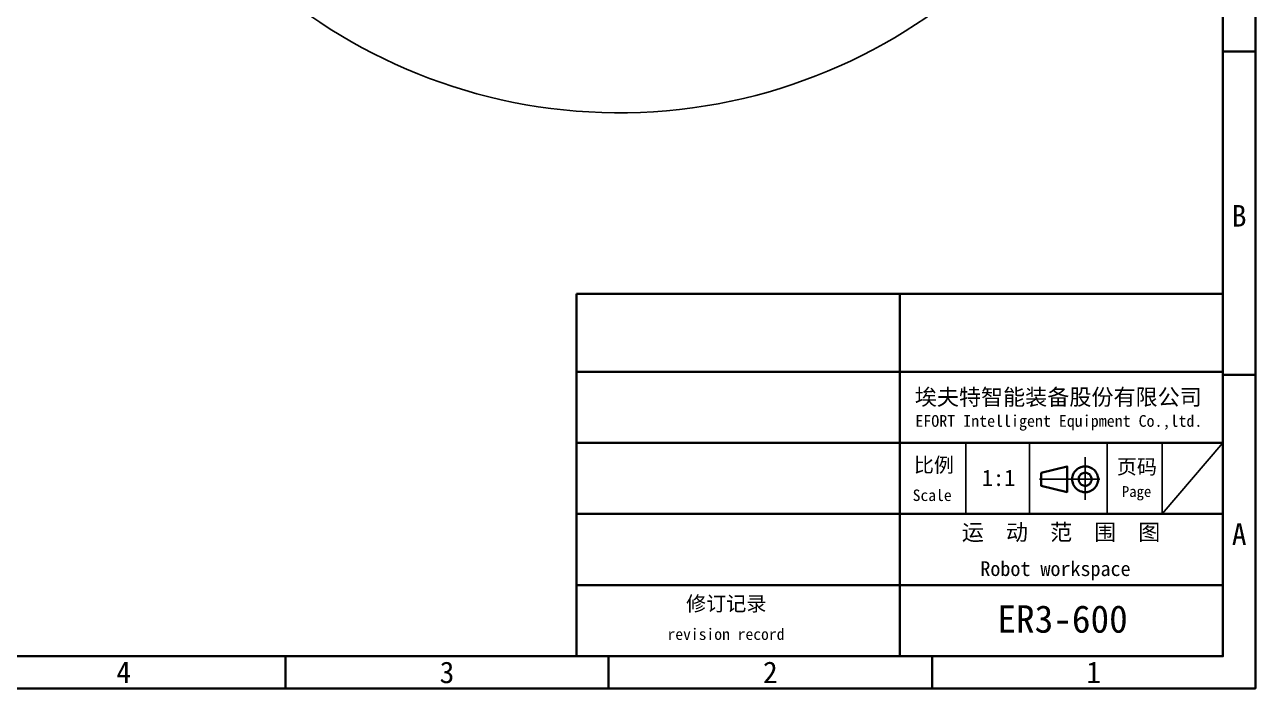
# Model space of a CAD drawing. Header units: inches. Extents: x 205 to 4949, y 179 to 2281.
# Drawn here: x 1832 to 3180, y 179 to 905 of the extents above; entities that cross this region are included whole.
import ezdxf

# ---------------------------------------------------------------- set-up
doc = ezdxf.new("R2010")
doc.units = ezdxf.units.IN
doc.header["$MEASUREMENT"] = 0
doc.layers.add('PDF_Geomertry', color=7, linetype='Continuous')
doc.layers.add('PDF_Text', color=7, linetype='Continuous')
doc.styles.add('宋体', font='')
doc.styles.get('宋体').set_extended_font_data('SimSun')

msp = doc.modelspace()

# ---------------------------------------------------------------- linework, layer by layer
at = {"layer": 'PDF_Geomertry', "lineweight": 35}
for points in [[(204.9815, 178.6648), (3179.8564, 178.6648), (3179.8564, 1229.8023), (3179.8564, 2280.94), (204.9815, 2280.94)], [(3144.373, 213.8775), (3144.373, 610.4578)], [(2945.3224, 414.7353), (2945.3224, 400.5004), (2973.5594, 393.5077), (2973.5594, 421.728)], [(1869.4621, 213.8775), (3144.373, 213.8775)], [(2772.295, 213.8775), (2772.295, 213.6277)]]:
    msp.add_lwpolyline(points, close=True, dxfattribs=at)
for points in [[(245.2197, 213.8775), (3144.373, 213.8775), (3144.373, 2245.7271), (245.2197, 2245.7271), (245.2197, 213.8775)], [(3179.8564, 875.9269), (3144.373, 875.9269)], [(2436.2002, 610.4578), (2436.2002, 412.1676), (2436.2002, 214.1273)], [(2436.2002, 610.4578), (3144.373, 610.4578)], [(2790.2863, 610.4578), (2790.2863, 214.1273)], [(3144.373, 213.8775), (3144.373, 610.4578)], [(3144.373, 213.8775), (3144.373, 610.4578)], [(3144.373, 214.1273), (3144.373, 610.4578)], [(2436.2002, 525.2979), (3144.373, 525.2979)], [(3179.8564, 521.8017), (3144.373, 521.8017)], [(3144.373, 447.6301), (2436.2002, 447.6301)], [(3007.0438, 411.7385), (3006.544, 412.9873), (3005.7944, 414.2359), (3005.0447, 415.4845), (3004.295, 416.7333), (3003.2954, 417.7321), (3002.0461, 418.7311), (3001.0466, 419.4803), (2999.7971, 420.2295), (2998.2977, 420.729), (2997.0483, 421.2285), (2995.549, 421.4782), (2994.2996, 421.728), (2992.8003, 421.728), (2991.301, 421.4782), (2990.0516, 421.2285), (2988.5522, 420.9787), (2987.3029, 420.2295), (2986.0535, 419.7301), (2984.8041, 418.7311), (2983.8045, 417.9819), (2982.805, 416.9829), (2981.8054, 415.7343), (2981.0558, 414.4857), (2980.3061, 413.2369), (2979.8064, 411.9883), (2979.5564, 410.4899), (2979.3066, 408.9914), (2979.3066, 407.7428), (2979.3066, 406.2444), (2979.5564, 404.746), (2979.8064, 403.4972), (2980.3061, 401.9988), (2981.0558, 400.7502), (2981.8054, 399.5015), (2982.5551, 398.5026), (2983.5547, 397.5036), (2984.5541, 396.5047), (2985.8035, 395.5057), (2987.0531, 395.0063), (2988.3025, 394.2571), (2989.8018, 394.0073), (2991.0512, 393.5079), (2992.5505, 393.5079), (2994.0498, 393.5079), (2995.549, 393.5079), (2996.7986, 393.7575), (2998.2977, 394.2571), (2999.5473, 394.7565), (3000.7967, 395.5057), (3002.0461, 396.2549), (3003.0457, 397.2539), (3004.0451, 398.2528), (3005.0447, 399.5015), (3005.7944, 400.5004), (3006.2941, 401.9988), (3006.7938, 403.2476), (3007.2937, 404.746), (3007.5435, 405.9946), (3007.5435, 407.493), (3007.5435, 408.9914), (3007.2937, 410.2401), (3007.0438, 411.7385)], [(3000.047, 409.7407), (2999.7971, 410.4899), (2999.2973, 411.4889), (2998.7976, 412.2381), (2998.0479, 412.9873), (2997.0483, 413.4867), (2996.2987, 413.9861), (2995.2992, 414.4857), (2994.2996, 414.4857), (2993.3002, 414.7353), (2992.3006, 414.4857), (2991.301, 414.2359), (2990.3015, 413.9861), (2989.5519, 413.4867), (2988.8022, 412.9873), (2988.0525, 412.2381), (2987.3029, 411.2391), (2986.8031, 410.4899), (2986.5532, 409.4909), (2986.3034, 408.492), (2986.3034, 407.493), (2986.3034, 406.494), (2986.5532, 405.4952), (2987.0531, 404.4962), (2987.5528, 403.747), (2988.0525, 402.9978), (2988.8022, 402.2486), (2989.5519, 401.4994), (2990.5515, 401), (2991.5509, 400.7502), (2992.5505, 400.5004), (2993.55, 400.5004), (2994.5496, 400.5004), (2995.549, 400.7502), (2996.2987, 401.2496), (2997.2983, 401.7492), (2998.0479, 402.2486), (2998.7976, 402.9978), (2999.2973, 403.747), (2999.7971, 404.746), (3000.2969, 405.7448), (3000.2969, 406.7438), (3000.5467, 407.7428), (3000.2969, 408.7417), (3000.047, 409.7407)], [(2436.2002, 369.7126), (3144.373, 369.7126)], [(3144.373, 291.7949), (2436.2002, 291.7949)], [(1869.4621, 213.8775), (3144.373, 213.8775)], [(1869.4621, 213.8775), (3144.373, 213.8775)], [(1869.4621, 213.8775), (3144.373, 213.8775)], [(2030.8875, 214.1273), (2030.8875, 214.1273)], [(2030.8875, 213.8775), (2030.8875, 213.8775)], [(2030.8875, 213.8775), (2030.8875, 213.8775)], [(2030.8875, 213.8775), (2030.8875, 213.8775)], [(2030.8875, 213.8775), (2030.8875, 213.8775)], [(2117.3475, 178.6648), (2117.3475, 213.8775)], [(2144.0852, 214.1273), (2144.0852, 214.1273)], [(2144.0852, 213.8775), (2144.0852, 213.8775)], [(2144.0852, 213.8775), (2144.0852, 213.8775)], [(2144.0852, 213.8775), (2144.0852, 213.8775)], [(2144.0852, 213.8775), (2144.0852, 213.8775)], [(2229.046, 214.1273), (2229.046, 214.1273)], [(2229.046, 213.8775), (2229.046, 213.8775)], [(2229.046, 213.8775), (2229.046, 213.8775)], [(2229.046, 213.8775), (2229.046, 213.8775)], [(2229.046, 213.8775), (2229.046, 213.8775)], [(2314.2565, 214.1273), (2314.2565, 214.1273)], [(2314.2565, 213.8775), (2314.2565, 213.8775)], [(2314.2565, 213.8775), (2314.2565, 213.8775)], [(2314.2565, 213.8775), (2314.2565, 213.8775)], [(2314.2565, 213.8775), (2314.2565, 213.8775)], [(2471.434, 178.6648), (2471.434, 213.8775)], [(2772.295, 214.1273), (2772.295, 213.8775)], [(2772.295, 213.8775), (2772.295, 213.6277)], [(2772.295, 213.8775), (2772.295, 213.6277)], [(2781.0407, 213.8775), (2781.0407, 213.8775)], [(2825.7704, 178.6648), (2825.7704, 213.8775)]]:
    msp.add_lwpolyline(points, dxfattribs=at)
at = {"layer": 'PDF_Geomertry', "lineweight": 25}
for points in [[(2993.5069, 385.2186), (2993.5069, 407.6998), (2993.5069, 431.7544)], [(2943.4175, 407.6998), (3009.382, 407.6998)]]:
    msp.add_lwpolyline(points, dxfattribs=at)
at = {"layer": 'PDF_Text'}
for p, q in [((2862.7764, 447.6301), (2862.7764, 369.7126)), ((2932.3404, 369.7126), (2932.3404, 447.6301)), ((2943.8606, 447.6301), (3023.1725, 447.6301)), ((3017.6143, 447.6301), (3017.6143, 369.7126)), ((3077.6533, 369.7126), (3077.6533, 447.6301)), ((3077.6533, 369.7126), (3144.373, 447.6301)), ((2872.9673, 369.7126), (2943.8606, 369.7126)), ((3023.1725, 369.7126), (3082.9887, 369.7126))]:
    msp.add_line(p, q, dxfattribs=at)
msp.add_arc((2483.2645, 1401.613), 592.8, 190, 170, dxfattribs=at)

# ---------------------------------------------------------------- texts
at = {"layer": 'PDF_Text', "attachment_point": 7, "style": '宋体'}
for s, insert, char_height in [('B', (3154.0565, 684.1704), 23.6619), ('埃夫特智能装备股份有限公司', (2806.8305, 486.7076), 17.725292), ('EFORT Intelligent Equipment Co.,ltd.', (2807.4065, 460.7872), 12.836476), ('比例', (2805.7734, 413.4561), 16.12088), ('页码', (3028.1015, 411.4314), 16.12088), ('1:1', (2880.2705, 399.8991), 17.93693), ('Scale', (2804.4625, 383.5676), 12.55585), ('Page', (3033.6072, 384.3542), 11.83093), ('运  动  范  围  图', (2858.3229, 338.7053), 17.73), ('A', (3154.0565, 335.5251), 23.6619), ('修订记录', (2556.2874, 261.61), 16.12088), ('ER3-600', (2897.2287, 239.1271), 30), ('revision record', (2535.9056, 231.4803), 12.555852), ('4', (1932.1641, 184.4156), 23.6619), ('3', (2286.3252, 183.9987), 23.6619), ('2', (2640.4865, 184.4156), 23.6619), ('1', (2994.6806, 184.4156), 23.6619)]:
    msp.add_mtext(s, dxfattribs=dict(at, insert=insert, char_height=char_height))
at = {"layer": 'PDF_Text', "lineweight": 0, "insert": (2878.6296, 317.7804), "char_height": 16.120877, "attachment_point": 1, "style": '宋体'}
msp.add_mtext('Robot workspace', dxfattribs=at)

doc.saveas('drawing.dxf')
